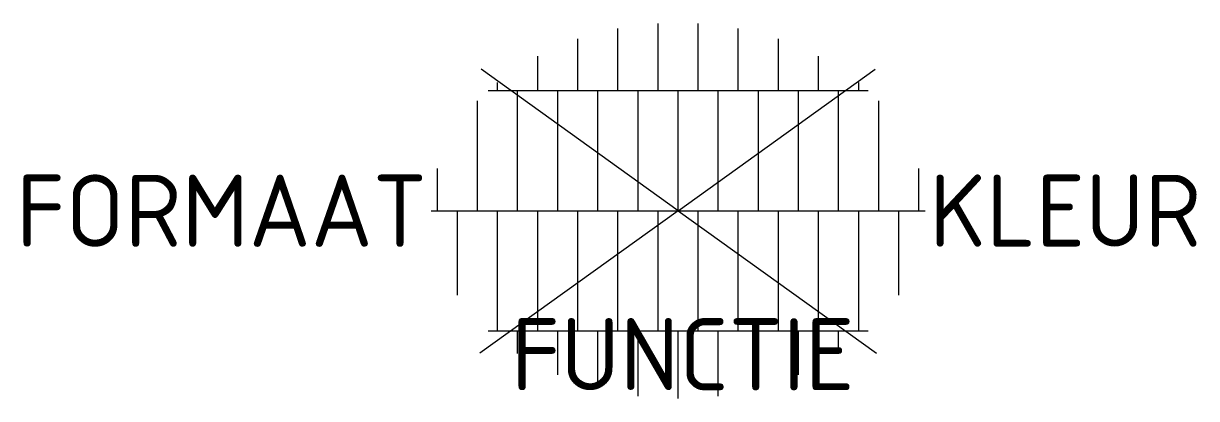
# Model space of a CAD drawing. Extents: x -16.3 to 12.9, y -4.7 to 4.7.
import ezdxf
from ezdxf.enums import TextEntityAlignment as Align

# ---------------------------------------------------------------- set-up
doc = ezdxf.new("R2010")
doc.units = 0
doc.styles.add('NLCS-ISO', font='NLCS-ISO.ttf')

msp = doc.modelspace()

# ---------------------------------------------------------------- linework, layer by layer
for p, q in [((-1.5, 3), (-1.5, 4.549)), ((-0.5, 3), (-0.5, 4.674)), ((0.5, 3), (0.5, 4.674)), ((1.5, 3), (1.5, 4.549)), ((-2.5, 3), (-2.5, 4.286)), ((2.5, 3), (2.5, 4.286)), ((-3.5, 3), (-3.5, 3.859)), ((3.5, 3), (3.5, 3.859)), ((-4.734, 3), (4.734, 3)), ((-4.5, 3), (-4.5, 3.202)), ((-4, 0), (-4, 3)), ((-3, 0), (-3, 3)), ((-2, 0), (-2, 3)), ((-1, 0), (-1, 3)), ((0, 0), (0, 3)), ((1, 0), (1, 3)), ((2, 0), (2, 3)), ((3, 0), (3, 3)), ((4, 0), (4, 3)), ((4.5, 3), (4.5, 3.202)), ((-5, 0), (-5, 2.738)), ((5, 0), (5, 2.738)), ((-6, 0), (-6, 1.057)), ((6, 0), (6, 1.057)), ((-6.158, 0), (6.158, 0)), ((-5.5, -2.11), (-5.5, 0)), ((-4.5, -3), (-4.5, 0)), ((-3.5, -3), (-3.5, 0)), ((-2.5, -3), (-2.5, 0)), ((-1.5, -3), (-1.5, 0)), ((-0.5, -3), (-0.5, 0)), ((0.5, -3), (0.5, 0)), ((1.5, -3), (1.5, 0)), ((2.5, -3), (2.5, 0)), ((3.5, -3), (3.5, 0)), ((4.5, -3), (4.5, 0)), ((5.5, -2.11), (5.5, 0)), ((-4.734, -3), (4.734, -3)), ((-4, -3.566), (-4, -3)), ((-3, -4.096), (-3, -3)), ((-2, -4.436), (-2, -3)), ((-1, -4.628), (-1, -3)), ((0, -4.69), (0, -3)), ((1, -4.628), (1, -3)), ((2, -4.436), (2, -3)), ((3, -4.096), (3, -3)), ((4, -3.566), (4, -3))]:
    msp.add_line(p, q)
at = {"ltscale": 0.1}
for q in [(-4.908, 3.533), (4.908, 3.533), (-4.942, -3.558), (4.942, -3.558)]:
    msp.add_line((0, 0), q, dxfattribs=at)

# ---------------------------------------------------------------- texts
at = {"style": 'NLCS-ISO'}
msp.add_attdef('FORMAAT', text='60x20', height=1.8, dxfattribs=at).set_placement((-6.258, 0), align=Align.MIDDLE_RIGHT)
msp.add_attdef('KLEUR', text='G', height=1.8, dxfattribs=at).set_placement((6.258, 0), align=Align.MIDDLE_LEFT)
at = {"style": 'NLCS-ISO', "flags": 1}
msp.add_attdef('FUNCTIE', text='', height=1.8, dxfattribs=at).set_placement((0.116, -3.585), align=Align.MIDDLE_CENTER)

doc.saveas('drawing.dxf')
